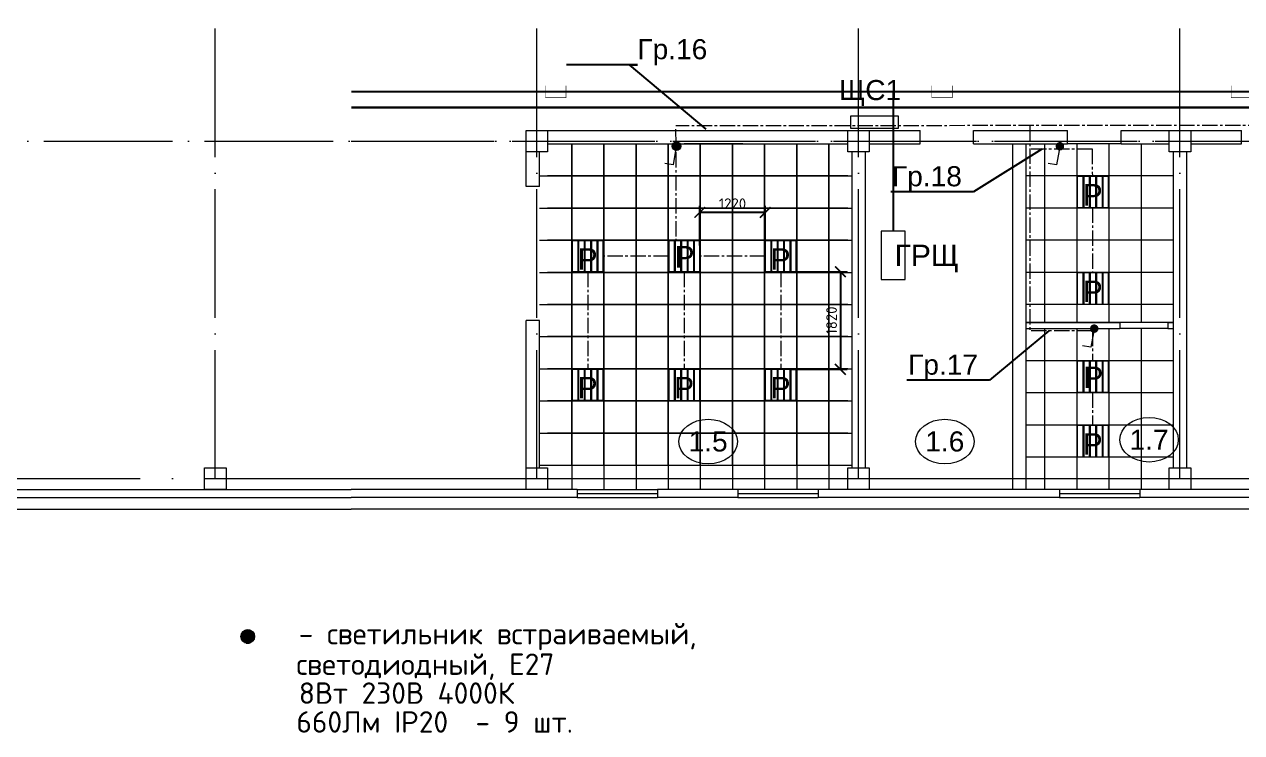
# Model space of a CAD drawing. Header units: millimetres. Extents: x -7047 to 653546, y -441812 to -147059.
# Drawn here: x 239823 to 262537, y -294467 to -281247 of the extents above; entities that cross this region are included whole.
import ezdxf
from ezdxf import colors
from ezdxf.entities.mleader import LeaderData, LeaderLine
from ezdxf.math import Vec2, Vec3

# ---------------------------------------------------------------- set-up
doc = ezdxf.new("R2010")
doc.units = ezdxf.units.MM
doc.header["$PDMODE"] = 3
for name, pattern in [('ACAD_ISO04W100', [30, 24, -3, 0, -3]), ('CENTERX2', [4, 2.5, -0.5, 0.5, -0.5]), ('PHANTOM2', [31.75, 15.875, -3.175, 3.175, -3.175, 3.175, -3.175]), ('осевая2', [28.575, 19.05, -3.175, 3.175, -3.175])]:
    doc.linetypes.add(name, pattern=pattern)
for name, color, linetype, lineweight in [('$Osveshenie', 240, 'Continuous', 15), ('$Оbорудование', 173, 'Continuous', 20), ('1-Колонна', 244, 'Continuous', 60), ('1-Номр помещения', 173, 'Continuous', 20), ('1-Окна', 133, 'Continuous', 9), ('1-Стена Газоbетонная', 194, 'Continuous', 60), ('1-Стена сэндвич-панель', 157, 'Continuous', 60), ('1-Стена тонкая', 149, 'Continuous', 13), ('1-Цоколь', 249, 'Continuous', 15), ('Выключатель одноклавишный защищенный открытый', 5, 'Continuous', 15), ('Ось', 251, 'ACAD_ISO04W100', 9)]:
    doc.layers.add(name, color=color, linetype=linetype, lineweight=lineweight)
doc.layers.add('$TEXT', color=250, linetype='Continuous')
doc.layers.add('1 этаж', color=7, linetype='Continuous')
doc.styles.add('Анно2.0', font='arial.ttf', dxfattribs={"height": 2})
doc.styles.add('Аннот2.5', font='arial.ttf', dxfattribs={"height": 2.5})
doc.styles.add('ГОСТ', font='isocpeur.ttf')
doc.dimstyles.new('100', dxfattribs={"dimscale": 100, "dimtxt": 2, "dimasz": 2, "dimexe": 1.25, "dimexo": 2, "dimtad": 1, "dimdec": 0, "dimtxsty": 'ГОСТ', "dimblk": 'ARCHTICK', "dimcen": 2.5, "dimadec": 0, "dimazin": 0, "dimtfac": 1, "dimtdec": 0, "dimtmove": 1, "dimatfit": 3, "dimfxl": 1, "dimtvp": 1, "dimtolj": 1, "dimtzin": 0, "dimarcsym": 0})

# ---------------------------------------------------------------- blocks, each defined once
blk = doc.blocks.new('_None')
blk = doc.blocks.new('_ArchTick')
at = {"color": 0, "linetype": 'ByBlock', "const_width": 0.15}
blk.add_lwpolyline([(-0.5, -0.5), (0.5, 0.5)], dxfattribs=at)
blk = doc.blocks.new('*D170')
at = {"layer": '$Оbорудование', "color": 0, "lineweight": -2, "transparency": 16777216}
for p, q in [((254136, -285866), (255174, -285866)), ((255049, -285866), (255049, -287686)), ((254136, -287686), (255174, -287686))]:
    blk.add_line(p, q, dxfattribs=at)
at = {"layer": 'Defpoints', "color": 0, "linetype": 'ByBlock', "transparency": 16777216}
for p in [(253936, -285866), (253936, -287686), (255049, -287686)]:
    blk.add_point(p, dxfattribs=at)
at = {"layer": '$Оbорудование', "color": 0, "linetype": 'ByBlock', "lineweight": -2, "transparency": 16777216, "xscale": 200, "yscale": 200, "zscale": 200}
for p, rotation in [((255049, -285866), 90), ((255049, -287686), 270)]:
    blk.add_blockref('_ArchTick', p, dxfattribs=dict(at, rotation=rotation))
at = {"layer": '$Оbорудование', "color": 0, "linetype": 'ByBlock', "transparency": 16777216, "insert": (254886, -286776), "char_height": 200, "attachment_point": 5, "rotation": 90, "style": 'ГОСТ'}
blk.add_mtext('\\A1;1820', dxfattribs=at)
blk = doc.blocks.new('*D171')
at = {"layer": '$Оbорудование', "color": 0, "lineweight": -2, "transparency": 16777216}
for p, q in [((252426, -285376), (252426, -284632)), ((253646, -284757), (252426, -284757)), ((253646, -285376), (253646, -284632))]:
    blk.add_line(p, q, dxfattribs=at)
at = {"layer": 'Defpoints', "color": 0, "linetype": 'ByBlock', "transparency": 16777216}
for p in [(252426, -284757), (252426, -285576), (253646, -285576)]:
    blk.add_point(p, dxfattribs=at)
at = {"layer": '$Оbорудование', "color": 0, "linetype": 'ByBlock', "lineweight": -2, "transparency": 16777216, "xscale": 200, "yscale": 200, "zscale": 200, "rotation": 180}
blk.add_blockref('_ArchTick', (252426, -284757), dxfattribs=at)
at = {"layer": '$Оbорудование', "color": 0, "linetype": 'ByBlock', "lineweight": -2, "transparency": 16777216, "xscale": 200, "yscale": 200, "zscale": 200}
blk.add_blockref('_ArchTick', (253646, -284757), dxfattribs=at)
at = {"layer": '$Оbорудование', "color": 0, "linetype": 'ByBlock', "transparency": 16777216, "insert": (253036, -284595), "char_height": 200, "attachment_point": 5, "style": 'ГОСТ'}
blk.add_mtext('\\A1;1220', dxfattribs=at)

msp = doc.modelspace()

# ---------------------------------------------------------------- hatches: boundary and pattern name
at = {"layer": '$Оbорудование', "linetype": 'ByBlock', "true_color": 0x939598}
h = msp.add_hatch(dxfattribs=at)
h.set_pattern_fill('ANGLE', color=252, scale=1.6)
h.set_pattern_definition([(0, (120324.069, 256852.01), (0, 11.176), [8.128, -3.048]), (90, (120324.069, 256852.01), (-11.176, 7e-16), [8.128, -3.048])])
h.paths.add_polyline_path([(243863.5, -292670.5, 1), (244119.5, -292670.5, 1)])
at = {"layer": 'Выключатель одноклавишный защищенный открытый'}
h = msp.add_hatch(color=7, dxfattribs=at)
edge = h.paths.add_edge_path()
edge.add_arc((251989.2, -283522.9), 80, 0, 360)
h = msp.add_hatch(color=7, dxfattribs=at)
edge = h.paths.add_edge_path()
edge.add_arc((259145.6, -283522.9), 80, 0, 360)
h = msp.add_hatch(color=7, dxfattribs=at)
edge = h.paths.add_edge_path()
edge.add_arc((259786.5, -286926.5), 80, 0, 360)

# ---------------------------------------------------------------- linework, layer by layer
at = {"layer": '$Osveshenie', "color": 7, "linetype": 'PHANTOM2', "ltscale": 30, "const_width": 40}
for points in [[(245922.4, -221725.3), (272240.6, -221725.3), (272240.6, -282503.2), (256036.1, -282503.2), (256036.1, -285107.3)], [(245922.4, -221725.3), (272648.1, -221725.3), (272648.1, -282800.4), (256036.1, -282800.4), (256036.1, -285107.3)], [(256036.1, -282503.2), (245922.4, -282503.2)], [(256036.1, -282800.4), (245922.4, -282800.4)]]:
    msp.add_lwpolyline(points, dxfattribs=at)
at = {"layer": '$Osveshenie', "color": 7, "const_width": 10}
for points in [[(249547.7, -282390.1), (249547.7, -282616.2), (249930.1, -282616.2), (249930.1, -282390.1)], [(256755.4, -282390.1), (256755.4, -282616.2), (257137.9, -282616.2), (257137.9, -282390.1)], [(262342.8, -282390.1), (262342.8, -282616.2), (262725.3, -282616.2), (262725.3, -282390.1)]]:
    msp.add_lwpolyline(points, dxfattribs=at)
at = {"layer": '$Osveshenie', "color": 7, "linetype": 'осевая2', "ltscale": 15}
for points in [[(251976, -283205.8), (251977.8, -285285.9)], [(267658.1, -283129.9), (251980.5, -283143.1)], [(258586.3, -283137.5), (258586.2, -286966.2)], [(259751.1, -283575.1), (258586.2, -283575.1)], [(259750.7, -283574.2), (259751.1, -284087.4)], [(259751.1, -284667.4), (259751.1, -285888.4)], [(251846.1, -285576.5), (250626.1, -285576.5)], [(253646.1, -285576.5), (252426.1, -285576.5)], [(250336.1, -285866.5), (250336.1, -287686.5)], [(252136.1, -285866.5), (252136.1, -287686.5)], [(253936.1, -285866.5), (253936.1, -287686.5)], [(259751.1, -286966.2), (258586.2, -286966.2)], [(259751.1, -286966.2), (259751.1, -287536.5)], [(259751.1, -288116.5), (259751.1, -288736.5)]]:
    msp.add_lwpolyline(points, dxfattribs=at)
at = {"layer": '$Osveshenie', "color": 7}
for points in [[(251975.4, -283601.7), (251928.6, -283869.2), (251771, -283841.7)], [(259131.9, -283601.7), (259085.1, -283869.2), (258927.5, -283841.7)], [(259772.7, -287005.3), (259725.9, -287272.8), (259568.3, -287245.2)]]:
    msp.add_lwpolyline(points, dxfattribs=at)
at = {"layer": '$Оbорудование', "color": 252, "linetype": 'CENTERX2', "lineweight": 5, "transparency": 33554498}
for p, q in [((250036.1, -284076.5), (250036.1, -283476.5)), ((250036.1, -283476.5), (250036.1, -284076.5)), ((250636.1, -284076.5), (250636.1, -283476.5)), ((250636.1, -283476.5), (250636.1, -284076.5)), ((251236.1, -284076.5), (251236.1, -283476.5)), ((251236.1, -283476.5), (251236.1, -284076.5)), ((251836.1, -284076.5), (251836.1, -283476.5)), ((251836.1, -283476.5), (251836.1, -284076.5)), ((253231.4, -283476.5), (252136.1, -283476.5)), ((252436.1, -284076.5), (252436.1, -283476.5)), ((252436.1, -283476.5), (252436.1, -284076.5)), ((253036.1, -284076.5), (253036.1, -283476.5)), ((253036.1, -283476.5), (253036.1, -284076.5)), ((253636.1, -284076.5), (253636.1, -283476.5)), ((253636.1, -283476.5), (253636.1, -284076.5)), ((254236.1, -284076.5), (254236.1, -283476.5)), ((254236.1, -283476.5), (254236.1, -284076.5)), ((254836.1, -284076.5), (254836.1, -283476.5)), ((254836.1, -283476.5), (254836.1, -284076.5)), ((258861.1, -283476.5), (258861.1, -284076.5)), ((260286.1, -283476.5), (259286.1, -283476.5)), ((259461.1, -283476.5), (259461.1, -284076.5)), ((259461.1, -283476.5), (259461.1, -284076.5)), ((260061.1, -283476.5), (260061.1, -284076.5)), ((260061.1, -283476.5), (260061.1, -284076.5)), ((260661.1, -283476.5), (260661.1, -284076.5)), ((260661.1, -283476.5), (260661.1, -284076.5)), ((249436.1, -284076.5), (250036.1, -284076.5)), ((250036.1, -284076.5), (249586.1, -284076.5)), ((250036.1, -284076.5), (250636.1, -284076.5)), ((250036.1, -284676.5), (250036.1, -284076.5)), ((250036.1, -284076.5), (250036.1, -284676.5)), ((250636.1, -284076.5), (250036.1, -284076.5)), ((250636.1, -284076.5), (251236.1, -284076.5)), ((250636.1, -284676.5), (250636.1, -284076.5)), ((250636.1, -284076.5), (250636.1, -284676.5)), ((251236.1, -284076.5), (250636.1, -284076.5)), ((251236.1, -284076.5), (251836.1, -284076.5)), ((251236.1, -284676.5), (251236.1, -284076.5)), ((251236.1, -284076.5), (251236.1, -284676.5)), ((251836.1, -284076.5), (251236.1, -284076.5)), ((251836.1, -284076.5), (252436.1, -284076.5)), ((251836.1, -284676.5), (251836.1, -284076.5)), ((251836.1, -284076.5), (251836.1, -284676.5)), ((252436.1, -284076.5), (251836.1, -284076.5)), ((252436.1, -284076.5), (253036.1, -284076.5)), ((252436.1, -284676.5), (252436.1, -284076.5)), ((252436.1, -284076.5), (252436.1, -284676.5)), ((253036.1, -284076.5), (252436.1, -284076.5)), ((253036.1, -284076.5), (253636.1, -284076.5)), ((253036.1, -284676.5), (253036.1, -284076.5)), ((253036.1, -284076.5), (253036.1, -284676.5)), ((253636.1, -284076.5), (253036.1, -284076.5)), ((253636.1, -284076.5), (254236.1, -284076.5)), ((253636.1, -284676.5), (253636.1, -284076.5)), ((253636.1, -284076.5), (253636.1, -284676.5)), ((254236.1, -284076.5), (253636.1, -284076.5)), ((254236.1, -284076.5), (254836.1, -284076.5)), ((254236.1, -284676.5), (254236.1, -284076.5)), ((254236.1, -284076.5), (254236.1, -284676.5)), ((254836.1, -284076.5), (254236.1, -284076.5)), ((254836.1, -284076.5), (255261.1, -284076.5)), ((254836.1, -284676.5), (254836.1, -284076.5)), ((254836.1, -284076.5), (254836.1, -284676.5)), ((255186.1, -284076.5), (254836.1, -284076.5)), ((258861.1, -284076.5), (258511.1, -284076.5)), ((259461.1, -284076.5), (258861.1, -284076.5)), ((258861.1, -284076.5), (258861.1, -284676.5)), ((260061.1, -284076.5), (259461.1, -284076.5)), ((259461.1, -284076.5), (259461.1, -284676.5)), ((260661.1, -284076.5), (260061.1, -284076.5)), ((260061.1, -284076.5), (260061.1, -284676.5)), ((261261.1, -284076.5), (260661.1, -284076.5)), ((260661.1, -284076.5), (260661.1, -284676.5)), ((249436.1, -284676.5), (250036.1, -284676.5)), ((250036.1, -284676.5), (249586.1, -284676.5)), ((250036.1, -284676.5), (250636.1, -284676.5)), ((250036.1, -285276.5), (250036.1, -284676.5)), ((250036.1, -284676.5), (250036.1, -285276.5)), ((250636.1, -284676.5), (250036.1, -284676.5)), ((250636.1, -284676.5), (251236.1, -284676.5)), ((250636.1, -285276.5), (250636.1, -284676.5)), ((250636.1, -284676.5), (250636.1, -285276.5)), ((251236.1, -284676.5), (250636.1, -284676.5)), ((251236.1, -284676.5), (251836.1, -284676.5)), ((251236.1, -285276.5), (251236.1, -284676.5)), ((251236.1, -284676.5), (251236.1, -285276.5)), ((251836.1, -284676.5), (251236.1, -284676.5)), ((251836.1, -284676.5), (252436.1, -284676.5)), ((251836.1, -285276.5), (251836.1, -284676.5)), ((251836.1, -284676.5), (251836.1, -285276.5)), ((252436.1, -284676.5), (251836.1, -284676.5)), ((252436.1, -284676.5), (253036.1, -284676.5)), ((252436.1, -285276.5), (252436.1, -284676.5)), ((252436.1, -284676.5), (252436.1, -285276.5)), ((253036.1, -284676.5), (252436.1, -284676.5)), ((253036.1, -284676.5), (253636.1, -284676.5)), ((253036.1, -285276.5), (253036.1, -284676.5)), ((253036.1, -284676.5), (253036.1, -285276.5)), ((253636.1, -284676.5), (253036.1, -284676.5)), ((253636.1, -284676.5), (254236.1, -284676.5)), ((253636.1, -285276.5), (253636.1, -284676.5)), ((253636.1, -284676.5), (253636.1, -285276.5)), ((254236.1, -284676.5), (253636.1, -284676.5)), ((254236.1, -284676.5), (254836.1, -284676.5)), ((254236.1, -285276.5), (254236.1, -284676.5)), ((254236.1, -284676.5), (254236.1, -285276.5)), ((254836.1, -284676.5), (254236.1, -284676.5)), ((254836.1, -284676.5), (255261.1, -284676.5)), ((254836.1, -285276.5), (254836.1, -284676.5)), ((254836.1, -284676.5), (254836.1, -285276.5)), ((255186.1, -284676.5), (254836.1, -284676.5)), ((258861.1, -284676.5), (258511.1, -284676.5)), ((259461.1, -284676.5), (258861.1, -284676.5)), ((258861.1, -284676.5), (258861.1, -285276.5)), ((260061.1, -284676.5), (259461.1, -284676.5)), ((259461.1, -284676.5), (259461.1, -285276.5)), ((260661.1, -284676.5), (260061.1, -284676.5)), ((260061.1, -284676.5), (260061.1, -285276.5)), ((261261.1, -284676.5), (260661.1, -284676.5)), ((260661.1, -284676.5), (260661.1, -285276.5)), ((249436.1, -285276.5), (250036.1, -285276.5)), ((250036.1, -285276.5), (249586.1, -285276.5)), ((250036.1, -285276.5), (250636.1, -285276.5)), ((250036.1, -285876.5), (250036.1, -285276.5)), ((250036.1, -285276.5), (250036.1, -285876.5)), ((250636.1, -285276.5), (250036.1, -285276.5)), ((250636.1, -285276.5), (251236.1, -285276.5)), ((250636.1, -285876.5), (250636.1, -285276.5)), ((250636.1, -285276.5), (250636.1, -285876.5)), ((251236.1, -285276.5), (250636.1, -285276.5)), ((251236.1, -285276.5), (251836.1, -285276.5)), ((251236.1, -285876.5), (251236.1, -285276.5)), ((251236.1, -285276.5), (251236.1, -285876.5)), ((251836.1, -285276.5), (251236.1, -285276.5)), ((251836.1, -285276.5), (252436.1, -285276.5)), ((251836.1, -285876.5), (251836.1, -285276.5)), ((251836.1, -285276.5), (251836.1, -285876.5)), ((252436.1, -285276.5), (251836.1, -285276.5)), ((252436.1, -285276.5), (253036.1, -285276.5)), ((252436.1, -285876.5), (252436.1, -285276.5)), ((252436.1, -285276.5), (252436.1, -285876.5)), ((253036.1, -285276.5), (252436.1, -285276.5)), ((253036.1, -285276.5), (253636.1, -285276.5)), ((253036.1, -285876.5), (253036.1, -285276.5)), ((253036.1, -285276.5), (253036.1, -285876.5)), ((253636.1, -285276.5), (253036.1, -285276.5)), ((253636.1, -285276.5), (254236.1, -285276.5)), ((253636.1, -285876.5), (253636.1, -285276.5)), ((253636.1, -285276.5), (253636.1, -285876.5)), ((254236.1, -285276.5), (253636.1, -285276.5)), ((254236.1, -285276.5), (254836.1, -285276.5)), ((254236.1, -285876.5), (254236.1, -285276.5)), ((254236.1, -285276.5), (254236.1, -285876.5)), ((254836.1, -285276.5), (254236.1, -285276.5)), ((254836.1, -285276.5), (255261.1, -285276.5)), ((254836.1, -285876.5), (254836.1, -285276.5)), ((254836.1, -285276.5), (254836.1, -285876.5)), ((255186.1, -285276.5), (254836.1, -285276.5)), ((258861.1, -285276.5), (258511.1, -285276.5)), ((259461.1, -285276.5), (258861.1, -285276.5)), ((258861.1, -285276.5), (258861.1, -285876.5)), ((260061.1, -285276.5), (259461.1, -285276.5)), ((259461.1, -285276.5), (259461.1, -285876.5)), ((260061.1, -285276.5), (259461.1, -285276.5)), ((260661.1, -285276.5), (260061.1, -285276.5)), ((260061.1, -285276.5), (260061.1, -285876.5)), ((261261.1, -285276.5), (260661.1, -285276.5)), ((260661.1, -285276.5), (260661.1, -285876.5)), ((249436.1, -285876.5), (250036.1, -285876.5)), ((250036.1, -285876.5), (249586.1, -285876.5)), ((250036.1, -285876.5), (250636.1, -285876.5)), ((250036.1, -286476.5), (250036.1, -285876.5)), ((250036.1, -285876.5), (250036.1, -286476.5)), ((250636.1, -285876.5), (250036.1, -285876.5)), ((250636.1, -285876.5), (251236.1, -285876.5)), ((250636.1, -286476.5), (250636.1, -285876.5)), ((250636.1, -285876.5), (250636.1, -286476.5)), ((251236.1, -285876.5), (250636.1, -285876.5)), ((251236.1, -285876.5), (251836.1, -285876.5)), ((251236.1, -286476.5), (251236.1, -285876.5)), ((251236.1, -285876.5), (251236.1, -286476.5)), ((251836.1, -285876.5), (251236.1, -285876.5)), ((251836.1, -285876.5), (252436.1, -285876.5)), ((251836.1, -286476.5), (251836.1, -285876.5)), ((251836.1, -285876.5), (251836.1, -286476.5)), ((252436.1, -285876.5), (251836.1, -285876.5)), ((252436.1, -285876.5), (251836.1, -285876.5)), ((252436.1, -285876.5), (253036.1, -285876.5)), ((252436.1, -286476.5), (252436.1, -285876.5)), ((252436.1, -285876.5), (252436.1, -286476.5)), ((253036.1, -285876.5), (252436.1, -285876.5)), ((253036.1, -285876.5), (253636.1, -285876.5)), ((253036.1, -286476.5), (253036.1, -285876.5)), ((253036.1, -285876.5), (253036.1, -286476.5)), ((253636.1, -285876.5), (253036.1, -285876.5)), ((253636.1, -285876.5), (254236.1, -285876.5)), ((253636.1, -286476.5), (253636.1, -285876.5)), ((253636.1, -285876.5), (253636.1, -286476.5)), ((254236.1, -285876.5), (253636.1, -285876.5)), ((254236.1, -285876.5), (253636.1, -285876.5)), ((254236.1, -285876.5), (254836.1, -285876.5)), ((254236.1, -286476.5), (254236.1, -285876.5)), ((254236.1, -285876.5), (254236.1, -286476.5)), ((254836.1, -285876.5), (254236.1, -285876.5)), ((254836.1, -285876.5), (255261.1, -285876.5)), ((254836.1, -286476.5), (254836.1, -285876.5)), ((254836.1, -285876.5), (254836.1, -286476.5)), ((255186.1, -285876.5), (254836.1, -285876.5)), ((258861.1, -285876.5), (258511.1, -285876.5)), ((259461.1, -285876.5), (258861.1, -285876.5)), ((258861.1, -285876.5), (258861.1, -286476.5)), ((260061.1, -285876.5), (259461.1, -285876.5)), ((259461.1, -285876.5), (259461.1, -286476.5)), ((260661.1, -285876.5), (260061.1, -285876.5)), ((260061.1, -285876.5), (260061.1, -286476.5)), ((261261.1, -285876.5), (260661.1, -285876.5)), ((260661.1, -285876.5), (260661.1, -286476.5)), ((249436.1, -286476.5), (250036.1, -286476.5)), ((250036.1, -286476.5), (249586.1, -286476.5)), ((250036.1, -286476.5), (250636.1, -286476.5)), ((250036.1, -287076.5), (250036.1, -286476.5)), ((250036.1, -286476.5), (250036.1, -287076.5)), ((250636.1, -286476.5), (250036.1, -286476.5)), ((250636.1, -286476.5), (251236.1, -286476.5)), ((250636.1, -287076.5), (250636.1, -286476.5)), ((250636.1, -286476.5), (250636.1, -287076.5)), ((251236.1, -286476.5), (250636.1, -286476.5)), ((251236.1, -286476.5), (251836.1, -286476.5)), ((251236.1, -287076.5), (251236.1, -286476.5)), ((251236.1, -286476.5), (251236.1, -287076.5)), ((251836.1, -286476.5), (251236.1, -286476.5)), ((251836.1, -286476.5), (252436.1, -286476.5)), ((251836.1, -287076.5), (251836.1, -286476.5)), ((251836.1, -286476.5), (251836.1, -287076.5)), ((252436.1, -286476.5), (251836.1, -286476.5)), ((252436.1, -286476.5), (253036.1, -286476.5)), ((252436.1, -287076.5), (252436.1, -286476.5)), ((252436.1, -286476.5), (252436.1, -287076.5)), ((253036.1, -286476.5), (252436.1, -286476.5)), ((253036.1, -286476.5), (253636.1, -286476.5)), ((253036.1, -287076.5), (253036.1, -286476.5)), ((253036.1, -286476.5), (253036.1, -287076.5)), ((253636.1, -286476.5), (253036.1, -286476.5)), ((253636.1, -286476.5), (254236.1, -286476.5)), ((253636.1, -287076.5), (253636.1, -286476.5)), ((253636.1, -286476.5), (253636.1, -287076.5)), ((254236.1, -286476.5), (253636.1, -286476.5)), ((254236.1, -286476.5), (254836.1, -286476.5)), ((254236.1, -287076.5), (254236.1, -286476.5)), ((254236.1, -286476.5), (254236.1, -287076.5)), ((254836.1, -286476.5), (254236.1, -286476.5)), ((254836.1, -286476.5), (255261.1, -286476.5)), ((254836.1, -287076.5), (254836.1, -286476.5)), ((254836.1, -286476.5), (254836.1, -287076.5)), ((255186.1, -286476.5), (254836.1, -286476.5)), ((261261.1, -286477.4), (258511.1, -286477.4)), ((258861.1, -286477.4), (258861.1, -286814.5)), ((259461.1, -286477.4), (259461.1, -286814.5)), ((260061.1, -286477.4), (260061.1, -286814.5)), ((260661.1, -286477.4), (260661.1, -286814.5)), ((261261.1, -286814.5), (258511.1, -286814.5)), ((249436.1, -287076.5), (250036.1, -287076.5)), ((250036.1, -287076.5), (249586.1, -287076.5)), ((250036.1, -287076.5), (250636.1, -287076.5)), ((250036.1, -287676.5), (250036.1, -287076.5)), ((250036.1, -287076.5), (250036.1, -287676.5)), ((250636.1, -287076.5), (250036.1, -287076.5)), ((250636.1, -287076.5), (251236.1, -287076.5)), ((250636.1, -287676.5), (250636.1, -287076.5)), ((250636.1, -287076.5), (250636.1, -287676.5)), ((251236.1, -287076.5), (250636.1, -287076.5)), ((251236.1, -287076.5), (251836.1, -287076.5)), ((251236.1, -287676.5), (251236.1, -287076.5)), ((251236.1, -287076.5), (251236.1, -287676.5)), ((251836.1, -287076.5), (251236.1, -287076.5)), ((251836.1, -287076.5), (252436.1, -287076.5)), ((251836.1, -287676.5), (251836.1, -287076.5)), ((251836.1, -287076.5), (251836.1, -287676.5)), ((252436.1, -287076.5), (251836.1, -287076.5)), ((252436.1, -287076.5), (253036.1, -287076.5)), ((252436.1, -287676.5), (252436.1, -287076.5)), ((252436.1, -287076.5), (252436.1, -287676.5)), ((253036.1, -287076.5), (252436.1, -287076.5)), ((253036.1, -287076.5), (253636.1, -287076.5)), ((253036.1, -287676.5), (253036.1, -287076.5)), ((253036.1, -287076.5), (253036.1, -287676.5)), ((253636.1, -287076.5), (253036.1, -287076.5)), ((253636.1, -287076.5), (254236.1, -287076.5)), ((253636.1, -287676.5), (253636.1, -287076.5)), ((253636.1, -287076.5), (253636.1, -287676.5)), ((254236.1, -287076.5), (253636.1, -287076.5)), ((254236.1, -287076.5), (254836.1, -287076.5)), ((254236.1, -287676.5), (254236.1, -287076.5)), ((254236.1, -287076.5), (254236.1, -287676.5)), ((254836.1, -287076.5), (254236.1, -287076.5)), ((254836.1, -287076.5), (255261.1, -287076.5)), ((254836.1, -287676.5), (254836.1, -287076.5)), ((254836.1, -287076.5), (254836.1, -287676.5)), ((255186.1, -287076.5), (254836.1, -287076.5)), ((258861.1, -286926.5), (258861.1, -287526.5)), ((259461.1, -286926.5), (259461.1, -287526.5)), ((259461.1, -286926.5), (259461.1, -287526.5)), ((260061.1, -286926.5), (260061.1, -287526.5)), ((260061.1, -286926.5), (260061.1, -287526.5)), ((261161.1, -286926.5), (260261.1, -286926.5)), ((260661.1, -286926.5), (260661.1, -287526.5)), ((260661.1, -286926.5), (260661.1, -287526.5)), ((260661.1, -286926.5), (260661.1, -287077.4)), ((258861.1, -287526.5), (258511.1, -287526.5)), ((259461.1, -287526.5), (258861.1, -287526.5)), ((258861.1, -287526.5), (258861.1, -288126.5)), ((260061.1, -287526.5), (259461.1, -287526.5)), ((259461.1, -287526.5), (259461.1, -288126.5)), ((260661.1, -287526.5), (260061.1, -287526.5)), ((260061.1, -287526.5), (260061.1, -288126.5)), ((261261.1, -287526.5), (260661.1, -287526.5)), ((260661.1, -287526.5), (260661.1, -288126.5)), ((249436.1, -287676.5), (250036.1, -287676.5)), ((250036.1, -287676.5), (249586.1, -287676.5)), ((250036.1, -287676.5), (250636.1, -287676.5)), ((250036.1, -288276.5), (250036.1, -287676.5)), ((250036.1, -287676.5), (250036.1, -288276.5)), ((250636.1, -287676.5), (250036.1, -287676.5)), ((250636.1, -287676.5), (250036.1, -287676.5)), ((250636.1, -287676.5), (251236.1, -287676.5)), ((250636.1, -288276.5), (250636.1, -287676.5)), ((250636.1, -287676.5), (250636.1, -288276.5)), ((251236.1, -287676.5), (250636.1, -287676.5)), ((251236.1, -287676.5), (251836.1, -287676.5)), ((251236.1, -288276.5), (251236.1, -287676.5)), ((251236.1, -287676.5), (251236.1, -288276.5)), ((251836.1, -287676.5), (251236.1, -287676.5)), ((251836.1, -287676.5), (252436.1, -287676.5)), ((251836.1, -288276.5), (251836.1, -287676.5)), ((251836.1, -287676.5), (251836.1, -288276.5)), ((252436.1, -287676.5), (251836.1, -287676.5)), ((252436.1, -287676.5), (251836.1, -287676.5)), ((252436.1, -287676.5), (253036.1, -287676.5)), ((252436.1, -288276.5), (252436.1, -287676.5)), ((252436.1, -287676.5), (252436.1, -288276.5)), ((253036.1, -287676.5), (252436.1, -287676.5)), ((253036.1, -287676.5), (253636.1, -287676.5)), ((253036.1, -288276.5), (253036.1, -287676.5)), ((253036.1, -287676.5), (253036.1, -288276.5)), ((253636.1, -287676.5), (253036.1, -287676.5)), ((253636.1, -287676.5), (254236.1, -287676.5)), ((253636.1, -288276.5), (253636.1, -287676.5)), ((253636.1, -287676.5), (253636.1, -288276.5)), ((254236.1, -287676.5), (253636.1, -287676.5)), ((254236.1, -287676.5), (253636.1, -287676.5)), ((254236.1, -287676.5), (254836.1, -287676.5)), ((254236.1, -288276.5), (254236.1, -287676.5)), ((254236.1, -287676.5), (254236.1, -288276.5)), ((254836.1, -287676.5), (254236.1, -287676.5)), ((254836.1, -287676.5), (255261.1, -287676.5)), ((254836.1, -288276.5), (254836.1, -287676.5)), ((254836.1, -287676.5), (254836.1, -288276.5)), ((255186.1, -287676.5), (254836.1, -287676.5)), ((258861.1, -288126.5), (258511.1, -288126.5)), ((259461.1, -288126.5), (258861.1, -288126.5)), ((258861.1, -288126.5), (258861.1, -288726.5)), ((260061.1, -288126.5), (259461.1, -288126.5)), ((259461.1, -288126.5), (259461.1, -288726.5)), ((260661.1, -288126.5), (260061.1, -288126.5)), ((260061.1, -288126.5), (260061.1, -288726.5)), ((261261.1, -288126.5), (260661.1, -288126.5)), ((260661.1, -288126.5), (260661.1, -288726.5)), ((249436.1, -288276.5), (250036.1, -288276.5)), ((250036.1, -288276.5), (249586.1, -288276.5)), ((250036.1, -288276.5), (250636.1, -288276.5)), ((250036.1, -288876.5), (250036.1, -288276.5)), ((250036.1, -288276.5), (250036.1, -288876.5)), ((250636.1, -288276.5), (250036.1, -288276.5)), ((250636.1, -288276.5), (251236.1, -288276.5)), ((250636.1, -288876.5), (250636.1, -288276.5)), ((250636.1, -288276.5), (250636.1, -288876.5)), ((251236.1, -288276.5), (250636.1, -288276.5)), ((251236.1, -288276.5), (251836.1, -288276.5)), ((251236.1, -288876.5), (251236.1, -288276.5)), ((251236.1, -288276.5), (251236.1, -288876.5)), ((251836.1, -288276.5), (251236.1, -288276.5)), ((251836.1, -288276.5), (252436.1, -288276.5)), ((251836.1, -288876.5), (251836.1, -288276.5)), ((251836.1, -288276.5), (251836.1, -288876.5)), ((252436.1, -288276.5), (251836.1, -288276.5)), ((252436.1, -288276.5), (253036.1, -288276.5)), ((252436.1, -288876.5), (252436.1, -288276.5)), ((252436.1, -288276.5), (252436.1, -288876.5)), ((253036.1, -288276.5), (252436.1, -288276.5)), ((253036.1, -288276.5), (253636.1, -288276.5)), ((253036.1, -288876.5), (253036.1, -288276.5)), ((253036.1, -288276.5), (253036.1, -288876.5)), ((253636.1, -288276.5), (253036.1, -288276.5)), ((253636.1, -288276.5), (254236.1, -288276.5)), ((253636.1, -288876.5), (253636.1, -288276.5)), ((253636.1, -288276.5), (253636.1, -288876.5)), ((254236.1, -288276.5), (253636.1, -288276.5)), ((254236.1, -288276.5), (254836.1, -288276.5)), ((254236.1, -288876.5), (254236.1, -288276.5)), ((254236.1, -288276.5), (254236.1, -288876.5)), ((254836.1, -288276.5), (254236.1, -288276.5)), ((254836.1, -288276.5), (255261.1, -288276.5)), ((254836.1, -288876.5), (254836.1, -288276.5)), ((254836.1, -288276.5), (254836.1, -288876.5)), ((255186.1, -288276.5), (254836.1, -288276.5)), ((249436.1, -288876.5), (250036.1, -288876.5)), ((250036.1, -288876.5), (249586.1, -288876.5)), ((250036.1, -288876.5), (250636.1, -288876.5)), ((250036.1, -289476.5), (250036.1, -288876.5)), ((250036.1, -288876.5), (250036.1, -289476.5)), ((250636.1, -288876.5), (250036.1, -288876.5)), ((250636.1, -288876.5), (250036.1, -288876.5)), ((250636.1, -288876.5), (251236.1, -288876.5)), ((250636.1, -289476.5), (250636.1, -288876.5)), ((250636.1, -288876.5), (250636.1, -289476.5)), ((251236.1, -288876.5), (250636.1, -288876.5)), ((251236.1, -288876.5), (251836.1, -288876.5)), ((251236.1, -289476.5), (251236.1, -288876.5)), ((251236.1, -288876.5), (251236.1, -289476.5)), ((251836.1, -288876.5), (251236.1, -288876.5)), ((251836.1, -288876.5), (252436.1, -288876.5)), ((251836.1, -289476.5), (251836.1, -288876.5)), ((251836.1, -288876.5), (251836.1, -289476.5)), ((252436.1, -288876.5), (251836.1, -288876.5)), ((252436.1, -288876.5), (251836.1, -288876.5)), ((252436.1, -288876.5), (253036.1, -288876.5)), ((252436.1, -289476.5), (252436.1, -288876.5)), ((252436.1, -288876.5), (252436.1, -289476.5)), ((253036.1, -288876.5), (252436.1, -288876.5)), ((253036.1, -288876.5), (253636.1, -288876.5)), ((253036.1, -289476.5), (253036.1, -288876.5)), ((253036.1, -288876.5), (253036.1, -289476.5)), ((253636.1, -288876.5), (253036.1, -288876.5)), ((253636.1, -288876.5), (254236.1, -288876.5)), ((253636.1, -289476.5), (253636.1, -288876.5)), ((253636.1, -288876.5), (253636.1, -289476.5)), ((254236.1, -288876.5), (253636.1, -288876.5)), ((254236.1, -288876.5), (254836.1, -288876.5)), ((254236.1, -289476.5), (254236.1, -288876.5)), ((254236.1, -288876.5), (254236.1, -289476.5)), ((254836.1, -288876.5), (254236.1, -288876.5)), ((254836.1, -288876.5), (255261.1, -288876.5)), ((254836.1, -289476.5), (254836.1, -288876.5)), ((254836.1, -288876.5), (254836.1, -289476.5)), ((255186.1, -288876.5), (254836.1, -288876.5)), ((258861.1, -288726.5), (258511.1, -288726.5)), ((259461.1, -288726.5), (258861.1, -288726.5)), ((258861.1, -288726.5), (258861.1, -289326.5)), ((260061.1, -288726.5), (259461.1, -288726.5)), ((259461.1, -288726.5), (259461.1, -289326.5)), ((260061.1, -288726.5), (259461.1, -288726.5)), ((260661.1, -288726.5), (260061.1, -288726.5)), ((260061.1, -288726.5), (260061.1, -289326.5)), ((261261.1, -288726.5), (260661.1, -288726.5)), ((260661.1, -288726.5), (260661.1, -289326.5)), ((258861.1, -289326.5), (258511.1, -289326.5)), ((259461.1, -289326.5), (258861.1, -289326.5)), ((258861.1, -289326.5), (258861.1, -289926.5)), ((260061.1, -289326.5), (259461.1, -289326.5)), ((259461.1, -289326.5), (259461.1, -289926.5)), ((260661.1, -289326.5), (260061.1, -289326.5)), ((260061.1, -289326.5), (260061.1, -289926.5)), ((261261.1, -289326.5), (260661.1, -289326.5)), ((260661.1, -289326.5), (260661.1, -289926.5)), ((249436.1, -289476.5), (250036.1, -289476.5)), ((250036.1, -289476.5), (250636.1, -289476.5)), ((250036.1, -289476.5), (250036.1, -289926.5)), ((250636.1, -289476.5), (251236.1, -289476.5)), ((250636.1, -289476.5), (250636.1, -289926.5)), ((251236.1, -289476.5), (251836.1, -289476.5)), ((251236.1, -289476.5), (251236.1, -289926.5)), ((251836.1, -289476.5), (252436.1, -289476.5)), ((251836.1, -289476.5), (251836.1, -289926.5)), ((252436.1, -289476.5), (253036.1, -289476.5)), ((252436.1, -289476.5), (252436.1, -289926.5)), ((253036.1, -289476.5), (253636.1, -289476.5)), ((253036.1, -289476.5), (253036.1, -289926.5)), ((253636.1, -289476.5), (254236.1, -289476.5)), ((253636.1, -289476.5), (253636.1, -289926.5)), ((254236.1, -289476.5), (254836.1, -289476.5)), ((254236.1, -289476.5), (254236.1, -289926.5)), ((254836.1, -289476.5), (255261.1, -289476.5)), ((254836.1, -289476.5), (254836.1, -289926.5))]:
    msp.add_line(p, q, dxfattribs=at)
at = {"layer": '$Оbорудование', "color": 0}
for p, q in [((260051.1, -284087.4), (259471.1, -284087.4)), ((259471.1, -284087.4), (259471.1, -284667.4)), ((260051.1, -284667.4), (260051.1, -284087.4)), ((259471.1, -284667.4), (260051.1, -284667.4)), ((250626.1, -285286.5), (250046.1, -285286.5)), ((250046.1, -285286.5), (250046.1, -285866.5)), ((250626.1, -285866.5), (250626.1, -285286.5)), ((252426.1, -285286.5), (251846.1, -285286.5)), ((251846.1, -285286.5), (251846.1, -285866.5)), ((252426.1, -285866.5), (252426.1, -285286.5)), ((254226.1, -285286.5), (253646.1, -285286.5)), ((253646.1, -285286.5), (253646.1, -285866.5)), ((254226.1, -285866.5), (254226.1, -285286.5)), ((250626.1, -285866.5), (250046.1, -285866.5)), ((252426.1, -285866.5), (251846.1, -285866.5)), ((254226.1, -285866.5), (253646.1, -285866.5)), ((260051.1, -285888.4), (259471.1, -285888.4)), ((259471.1, -285888.4), (259471.1, -286468.4)), ((260051.1, -286468.4), (260051.1, -285888.4)), ((259471.1, -286467.5), (260051.1, -286467.5)), ((260051.1, -287536.5), (259471.1, -287536.5)), ((259471.1, -287536.5), (259471.1, -288116.5)), ((260051.1, -288116.5), (260051.1, -287536.5)), ((250626.1, -287686.5), (250046.1, -287686.5)), ((250046.1, -287686.5), (250046.1, -288266.5)), ((250626.1, -288266.5), (250626.1, -287686.5)), ((252426.1, -287686.5), (251846.1, -287686.5)), ((251846.1, -287686.5), (251846.1, -288266.5)), ((252426.1, -288266.5), (252426.1, -287686.5)), ((254226.1, -287686.5), (253646.1, -287686.5)), ((253646.1, -287686.5), (253646.1, -288266.5)), ((254226.1, -288266.5), (254226.1, -287686.5)), ((260051.1, -288116.5), (259471.1, -288116.5)), ((250626.1, -288266.5), (250046.1, -288266.5)), ((251846.1, -288266.5), (252426.1, -288266.5)), ((254226.1, -288266.5), (253646.1, -288266.5)), ((260051.1, -288736.5), (259471.1, -288736.5)), ((259471.1, -288736.5), (259471.1, -289316.5)), ((260051.1, -289316.5), (260051.1, -288736.5)), ((259471.1, -289316.5), (260051.1, -289316.5))]:
    msp.add_line(p, q, dxfattribs=at)
at = {"layer": '$Оbорудование', "color": 252}
for p, q in [((259575.1, -284087.4), (259575.1, -284667.4)), ((259590.1, -284087.4), (259590.1, -284667.4)), ((259694.1, -284087.4), (259694.1, -284667.4)), ((259709.1, -284087.4), (259709.1, -284667.4)), ((259813.1, -284087.4), (259813.1, -284667.4)), ((259828.1, -284087.4), (259828.1, -284667.4)), ((259932.1, -284087.4), (259932.1, -284667.4)), ((259947.1, -284087.4), (259947.1, -284667.4)), ((250150.1, -285286.5), (250150.1, -285866.5)), ((250165.1, -285286.5), (250165.1, -285866.5)), ((250269.1, -285286.5), (250269.1, -285866.5)), ((250284.1, -285286.5), (250284.1, -285866.5)), ((250388.1, -285286.5), (250388.1, -285866.5)), ((250403.1, -285286.5), (250403.1, -285866.5)), ((250507.1, -285286.5), (250507.1, -285866.5)), ((250522.1, -285286.5), (250522.1, -285866.5)), ((251950.1, -285286.5), (251950.1, -285866.5)), ((251965.1, -285286.5), (251965.1, -285866.5)), ((252069.1, -285286.5), (252069.1, -285866.5)), ((252084.1, -285286.5), (252084.1, -285866.5)), ((252188.1, -285286.5), (252188.1, -285866.5)), ((252203.1, -285286.5), (252203.1, -285866.5)), ((252307.1, -285286.5), (252307.1, -285866.5)), ((252322.1, -285286.5), (252322.1, -285866.5)), ((253750.1, -285286.5), (253750.1, -285866.5)), ((253765.1, -285286.5), (253765.1, -285866.5)), ((253869.1, -285286.5), (253869.1, -285866.5)), ((253884.1, -285286.5), (253884.1, -285866.5)), ((253988.1, -285286.5), (253988.1, -285866.5)), ((254003.1, -285286.5), (254003.1, -285866.5)), ((254107.1, -285286.5), (254107.1, -285866.5)), ((254122.1, -285286.5), (254122.1, -285866.5)), ((259575.1, -285888.4), (259575.1, -286468.4)), ((259590.1, -285888.4), (259590.1, -286468.4)), ((259694.1, -285888.4), (259694.1, -286468.4)), ((259709.1, -285888.4), (259709.1, -286468.4)), ((259813.1, -285888.4), (259813.1, -286468.4)), ((259828.1, -285888.4), (259828.1, -286468.4)), ((259932.1, -285888.4), (259932.1, -286468.4)), ((259947.1, -285888.4), (259947.1, -286468.4)), ((259575.1, -287536.5), (259575.1, -288116.5)), ((259590.1, -287536.5), (259590.1, -288116.5)), ((259694.1, -287536.5), (259694.1, -288116.5)), ((259709.1, -287536.5), (259709.1, -288116.5)), ((259813.1, -287536.5), (259813.1, -288116.5)), ((259828.1, -287536.5), (259828.1, -288116.5)), ((259932.1, -287536.5), (259932.1, -288116.5)), ((259947.1, -287536.5), (259947.1, -288116.5)), ((250150.1, -287686.5), (250150.1, -288266.5)), ((250165.1, -287686.5), (250165.1, -288266.5)), ((250269.1, -287686.5), (250269.1, -288266.5)), ((250284.1, -287686.5), (250284.1, -288266.5)), ((250388.1, -287686.5), (250388.1, -288266.5)), ((250403.1, -287686.5), (250403.1, -288266.5)), ((250507.1, -287686.5), (250507.1, -288266.5)), ((250522.1, -287686.5), (250522.1, -288266.5)), ((251950.1, -287686.5), (251950.1, -288266.5)), ((251965.1, -287686.5), (251965.1, -288266.5)), ((252069.1, -287686.5), (252069.1, -288266.5)), ((252084.1, -287686.5), (252084.1, -288266.5)), ((252188.1, -287686.5), (252188.1, -288266.5)), ((252203.1, -287686.5), (252203.1, -288266.5)), ((252307.1, -287686.5), (252307.1, -288266.5)), ((252322.1, -287686.5), (252322.1, -288266.5)), ((253750.1, -287686.5), (253750.1, -288266.5)), ((253765.1, -287686.5), (253765.1, -288266.5)), ((253869.1, -287686.5), (253869.1, -288266.5)), ((253884.1, -287686.5), (253884.1, -288266.5)), ((253988.1, -287686.5), (253988.1, -288266.5)), ((254003.1, -287686.5), (254003.1, -288266.5)), ((254107.1, -287686.5), (254107.1, -288266.5)), ((254122.1, -287686.5), (254122.1, -288266.5)), ((259575.1, -288736.5), (259575.1, -289316.5)), ((259590.1, -288736.5), (259590.1, -289316.5)), ((259694.1, -288736.5), (259694.1, -289316.5)), ((259709.1, -288736.5), (259709.1, -289316.5)), ((259813.1, -288736.5), (259813.1, -289316.5)), ((259828.1, -288736.5), (259828.1, -289316.5)), ((259932.1, -288736.5), (259932.1, -289316.5)), ((259947.1, -288736.5), (259947.1, -289316.5))]:
    msp.add_line(p, q, dxfattribs=at)
at = {"layer": '$Оbорудование', "color": 0, "linetype": 'ByBlock'}
msp.add_circle((243991.5, -292670.5), 128, dxfattribs=at)
at = {"layer": '1-Колонна', "color": 7, "lineweight": 0}
for points in [[(249186.1, -283226.5), (249586.1, -283226.5), (249586.1, -283626.5), (249186.1, -283626.5)], [(255186.1, -283226.5), (255586.1, -283226.5), (255586.1, -283626.5), (255186.1, -283626.5)], [(261186.1, -283226.5), (261586.1, -283226.5), (261586.1, -283626.5), (261186.1, -283626.5)], [(243186.1, -289526.5), (243586.1, -289526.5), (243586.1, -289926.5), (243186.1, -289926.5)], [(249186.1, -289526.5), (249586.1, -289526.5), (249586.1, -289926.5), (249186.1, -289926.5)], [(255186.1, -289526.5), (255586.1, -289526.5), (255586.1, -289926.5), (255186.1, -289926.5)], [(261186.1, -289526.5), (261586.1, -289526.5), (261586.1, -289926.5), (261186.1, -289926.5)]]:
    msp.add_lwpolyline(points, close=True, dxfattribs=at)
at = {"layer": '1-Номр помещения', "color": 7}
for points in [[(255236.1, -282962.4), (255236.1, -283187.4), (256136.1, -283187.4), (256136.1, -282962.4)], [(256261.1, -285107.3), (255811.1, -285107.3), (255811.1, -286007.3), (256261.1, -286007.3)]]:
    msp.add_lwpolyline(points, close=True, dxfattribs=at)
for centre in [(252582.1, -289034.6), (256998.4, -289034.6), (260810, -288999.8)]:
    msp.add_ellipse(centre, major_axis=(-545.3, 0), ratio=0.7652243, dxfattribs=at)
at = {"layer": '1-Окна', "color": 7, "lineweight": 0}
for p, q in [((250136.1, -290001.5), (251636.1, -290001.5)), ((253136.1, -290001.5), (254636.1, -290001.5)), ((259136.1, -290001.5), (260636.1, -290001.5))]:
    msp.add_line(p, q, dxfattribs=at)
at = {"layer": '1-Стена Газоbетонная', "color": 7, "lineweight": 0, "ltscale": 100}
for p, q in [((256536.1, -283476.5), (256536.1, -283226.5)), ((257536.1, -283476.5), (257536.1, -283226.5)), ((259286.1, -283476.5), (259286.1, -283226.5)), ((260286.1, -283476.5), (260286.1, -283226.5)), ((262536.1, -283476.5), (262536.1, -283226.5)), ((258261.1, -283476.5), (258261.1, -289926.5)), ((258511.1, -283476.5), (258511.1, -289926.5)), ((255261.1, -283626.5), (255261.1, -289526.5)), ((255511.1, -283626.5), (255511.1, -289526.5)), ((261261.1, -283626.5), (261261.1, -289526.5)), ((261511.1, -283626.5), (261511.1, -289526.5)), ((249436.1, -284276.5), (249186.1, -284276.5)), ((249436.1, -286776.5), (249186.1, -286776.5))]:
    msp.add_line(p, q, dxfattribs=at)
for points in [[(249586.1, -283226.5), (256536.1, -283226.5)], [(257536.1, -283226.5), (259286.1, -283226.5)], [(260286.1, -283226.5), (262536.1, -283226.5)], [(249586.1, -283476.5), (255186.1, -283476.5)], [(255586.1, -283476.5), (256536.1, -283476.5)], [(257536.1, -283476.5), (259286.1, -283476.5)], [(260286.1, -283476.5), (261186.1, -283476.5)], [(261586.1, -283476.5), (262536.1, -283476.5)], [(249186.1, -284276.5), (249186.1, -283626.5)], [(249436.1, -284276.5), (249436.1, -283626.5)], [(249186.1, -289526.5), (249186.1, -286776.5)], [(249436.1, -289526.5), (249436.1, -286776.5)], [(258511.1, -286814.5), (260261.1, -286814.5)], [(260261.1, -286814.5), (260261.1, -286926.5)], [(261161.1, -286814.5), (261161.1, -286926.5)], [(261161.1, -286814.5), (261261.1, -286814.5)], [(258511.1, -286926.5), (260261.1, -286926.5)], [(261161.1, -286926.5), (261261.1, -286926.5)]]:
    msp.add_lwpolyline(points, dxfattribs=at)
at = {"layer": '1-Стена сэндвич-панель', "color": 7, "lineweight": 0}
for p, q in [((250136.1, -289926.5), (250136.1, -290076.5)), ((251636.1, -289926.5), (251636.1, -290076.5)), ((253136.1, -289926.5), (253136.1, -290076.5)), ((254636.1, -289926.5), (254636.1, -290076.5)), ((259136.1, -289926.5), (259136.1, -290076.5)), ((260636.1, -289926.5), (260636.1, -290076.5))]:
    msp.add_line(p, q, dxfattribs=at)
for points in [[(225036.1, -267726.5), (225036.1, -290076.5), (245922.4, -290076.5)], [(225186.1, -267726.5), (225186.1, -289926.5), (245922.4, -289926.5)], [(250136.1, -289926.5), (245922.4, -289926.5)], [(250136.1, -289926.5), (245922.4, -289926.5)], [(253136.1, -289926.5), (251636.1, -289926.5)], [(259136.1, -289926.5), (254636.1, -289926.5)], [(268136.1, -289926.5), (260636.1, -289926.5)], [(250136.1, -290076.5), (245922.4, -290076.5)], [(250136.1, -290076.5), (245922.4, -290076.5)], [(253136.1, -290076.5), (251636.1, -290076.5)], [(259136.1, -290076.5), (254636.1, -290076.5)], [(268136.1, -290076.5), (260636.1, -290076.5)]]:
    msp.add_lwpolyline(points, dxfattribs=at)
at = {"layer": '1-Стена тонкая', "color": 7, "lineweight": 0}
for p, q in [((250136.1, -289926.5), (251636.1, -289926.5)), ((254636.1, -289926.5), (253136.1, -289926.5)), ((260636.1, -289926.5), (259136.1, -289926.5)), ((250136.1, -290076.5), (251636.1, -290076.5)), ((253136.1, -290076.5), (254636.1, -290076.5)), ((259136.1, -290076.5), (260636.1, -290076.5))]:
    msp.add_line(p, q, dxfattribs=at)
at = {"layer": '1-Цоколь', "color": 7, "lineweight": 0}
for points in [[(224816.1, -267726.5), (224816.1, -290296.5), (245922.4, -290296.5)], [(268136.1, -290296.5), (245922.4, -290296.5)], [(268136.1, -290296.5), (245922.4, -290296.5)]]:
    msp.add_lwpolyline(points, dxfattribs=at)
at = {"layer": 'Выключатель одноклавишный защищенный открытый', "color": 7}
msp.add_circle((251991.9, -283522.9), 80, dxfattribs=at)
at = {"layer": 'Ось', "color": 7, "lineweight": 0, "ltscale": 100}
for p, q in [((243386.1, -289726.5), (243386.1, -217836.8)), ((249386.1, -289726.5), (249386.1, -217836.8)), ((255386.1, -289726.5), (255386.1, -217836.8)), ((261386.1, -289726.5), (261386.1, -217836.8)), ((225186.1, -283426.5), (279386.1, -283426.5)), ((245922.4, -283426.5), (279386.1, -283426.5))]:
    msp.add_line(p, q, dxfattribs=at)
at = {"layer": 'Ось', "color": 7, "lineweight": 0, "ltscale": 200}
for p in [(225186.1, -289726.5), (245922.4, -289726.5)]:
    msp.add_line(p, (279386.1, -289726.5), dxfattribs=at)

# ---------------------------------------------------------------- texts
at = {"layer": '$Osveshenie', "color": 7, "char_height": 400, "width": 132.864, "attachment_point": 5, "style": 'Анно2.0'}
for insert in [(259758.6, -284429.5), (250333.6, -285628.5), (252143, -285586.4), (253933.6, -285628.5), (259758.6, -286230.5), (259768, -287836.4), (250333.6, -288028.5), (252133.6, -288028.5), (253933.6, -288028.5), (259758.6, -289078.5)]:
    msp.add_mtext('Р', dxfattribs=dict(at, insert=insert))
at = {"layer": '$Оbорудование', "color": 7, "width": 582.794, "attachment_point": 6, "style": 'Анно2.0'}
for s, insert, char_height in [('ЩC1', (256183.3, -282528.4), 375), ('ГРЩ', (257262.2, -285618.2), 400)]:
    msp.add_mtext(s, dxfattribs=dict(at, insert=insert, char_height=char_height))
at = {"layer": '1 этаж', "color": 7, "lineweight": 25, "style": 'ГОСТ'}
for s, p in [('- светильник встраиваемый,', (244942.6, -292820)), ('светодиодный, Е27', (244898.5, -293390)), ('8Вт 230В 4000К', (244944.1, -293929.2)), ('660Лм IP20  - 9 шт.   ', (244898.5, -294467.5))]:
    msp.add_text(s, height=400, dxfattribs=at).set_placement(p)
at = {"layer": '1-Номр помещения', "color": 7, "char_height": 375, "width": 1061.513, "attachment_point": 5, "style": 'Аннот2.5'}
for s, insert in [('1.5', (252582.1, -289034.6)), ('1.6', (256998.4, -289034.6)), ('1.7', (260810, -288999.8))]:
    msp.add_mtext(s, dxfattribs=dict(at, insert=insert))

# ---------------------------------------------------------------- dimensions: what is measured, and where the dimension line sits
at = {"layer": '$Оbорудование', "color": 0, "linetype": 'ByBlock'}
dim = msp.add_linear_dim(base=(252426.1, -284757.5), p1=(253646.1, -285576.5), p2=(252426.1, -285576.5), dimstyle='100', override={"dimfxl": 250}, dxfattribs=at)
dim.commit()
dim.dimension.update_dxf_attribs({"geometry": '*D171', "text_midpoint": (253036.1, -284595)})
dim = msp.add_linear_dim(base=(255048.6, -287686.5), p1=(253936.1, -285866.5), p2=(253936.1, -287686.5), angle=90, dimstyle='100', override={"dimfxl": 250}, dxfattribs=at)
dim.commit()
dim.dimension.update_dxf_attribs({"geometry": '*D170', "text_midpoint": (254886.1, -286776.5)})

# ---------------------------------------------------------------- leaders
at = {"layer": '$TEXT', "color": 7}
ml = msp.add_multileader_mtext('Standard', dxfattribs=at)
ml.set_content('Гр.16', color=7, style='Анно2.0')
ml.set_leader_properties(color=256)
ml.set_arrow_properties(name='NONE')
ml.build(insert=Vec2(0, 0))
ml.multileader.update_dxf_attribs({"text_left_attachment_type": 6, "text_right_attachment_type": 6, "dogleg_length": 1, "arrow_head_size": 450, "scale": 150})
ctx = ml.context
ctx.base_point, ctx.scale, ctx.char_height, ctx.arrow_head_size, ctx.landing_gap_size, ctx.plane_origin = Vec3(251262.9, -282003.1), 150, 375, 450, 0, Vec3(252613, -284283.9)
ctx.left_attachment, ctx.right_attachment = 6, 6
notes = []
notes.append((ctx, [(0, (1, 1, 0), (251112.9, -282003.1), (1, 0), 150, [(0, [(252546.1, -283205.3), (251112.9, -282003.1)], 0, [])])]))
ctx.mtext.insert, ctx.mtext.flow_direction = Vec3(251262.9, -281524), 5
ml = msp.add_multileader_mtext('Standard', dxfattribs=at)
ml.set_content('{\\fArial|b0|i0|c204|p34;Гр}.18', color=7, style='Анно2.0')
ml.set_leader_properties(color=256)
ml.set_arrow_properties(name='NONE')
ml.build(insert=Vec2(0, 0))
ml.multileader.update_dxf_attribs({"text_left_attachment_type": 6, "text_right_attachment_type": 6, "dogleg_length": 1, "arrow_head_size": 450, "scale": 150})
ctx = ml.context
ctx.base_point, ctx.scale, ctx.char_height, ctx.arrow_head_size, ctx.landing_gap_size, ctx.plane_origin = Vec3(256077.5, -284374.1), 150, 375, 450, 0, Vec3(257533.8, -282338)
ctx.left_attachment, ctx.right_attachment, ctx.text_align_type = 6, 6, 2
notes.append((ctx, [(0, (1, 1, 0), (257466.6, -284374.1), (-1, 0), 150, [(0, [(258806, -283575.1), (257533.8, -284374.1)], 0, [])])]))
ctx.mtext.insert, ctx.mtext.alignment, ctx.mtext.flow_direction = Vec3(257316.6, -283895), 3, 5
ml = msp.add_multileader_mtext('Standard', dxfattribs=at)
ml.set_content('Гр.17', color=7, style='Анно2.0')
ml.set_leader_properties(color=256)
ml.set_arrow_properties(name='NONE')
ml.build(insert=Vec2(0, 0))
ml.multileader.update_dxf_attribs({"text_left_attachment_type": 6, "text_right_attachment_type": 6, "dogleg_length": 1, "arrow_head_size": 450, "scale": 150})
ctx = ml.context
ctx.base_point, ctx.scale, ctx.char_height, ctx.arrow_head_size, ctx.landing_gap_size, ctx.plane_origin = Vec3(256379.2, -287891), 150, 375, 450, 0, Vec3(257834.7, -285854.8)
ctx.left_attachment, ctx.right_attachment, ctx.text_align_type = 6, 6, 2
notes.append((ctx, [(0, (1, 1, 0), (257767.5, -287891), (-1, 0), 150, [(0, [(258941.6, -286966.2), (257834.7, -287891)], 0, [])])]))
ctx.mtext.insert, ctx.mtext.alignment, ctx.mtext.flow_direction = Vec3(257617.5, -287411.8), 3, 5
for ctx, leaders in notes:
    for number, flags, end, landing, length, lines in leaders:
        leader = LeaderData()
        leader.index, (leader.has_last_leader_line, leader.has_dogleg_vector, leader.attachment_direction) = number, flags
        leader.last_leader_point, leader.dogleg_vector, leader.dogleg_length = Vec3(end), Vec3(landing), length
        for number, points, colour, breaks in lines:
            line = LeaderLine()
            line.index, line.vertices, line.color, line.breaks = number, Vec3.list(points), colors.encode_raw_color(colour), breaks
            leader.lines.append(line)
        ctx.leaders.append(leader)

doc.saveas('drawing.dxf')
